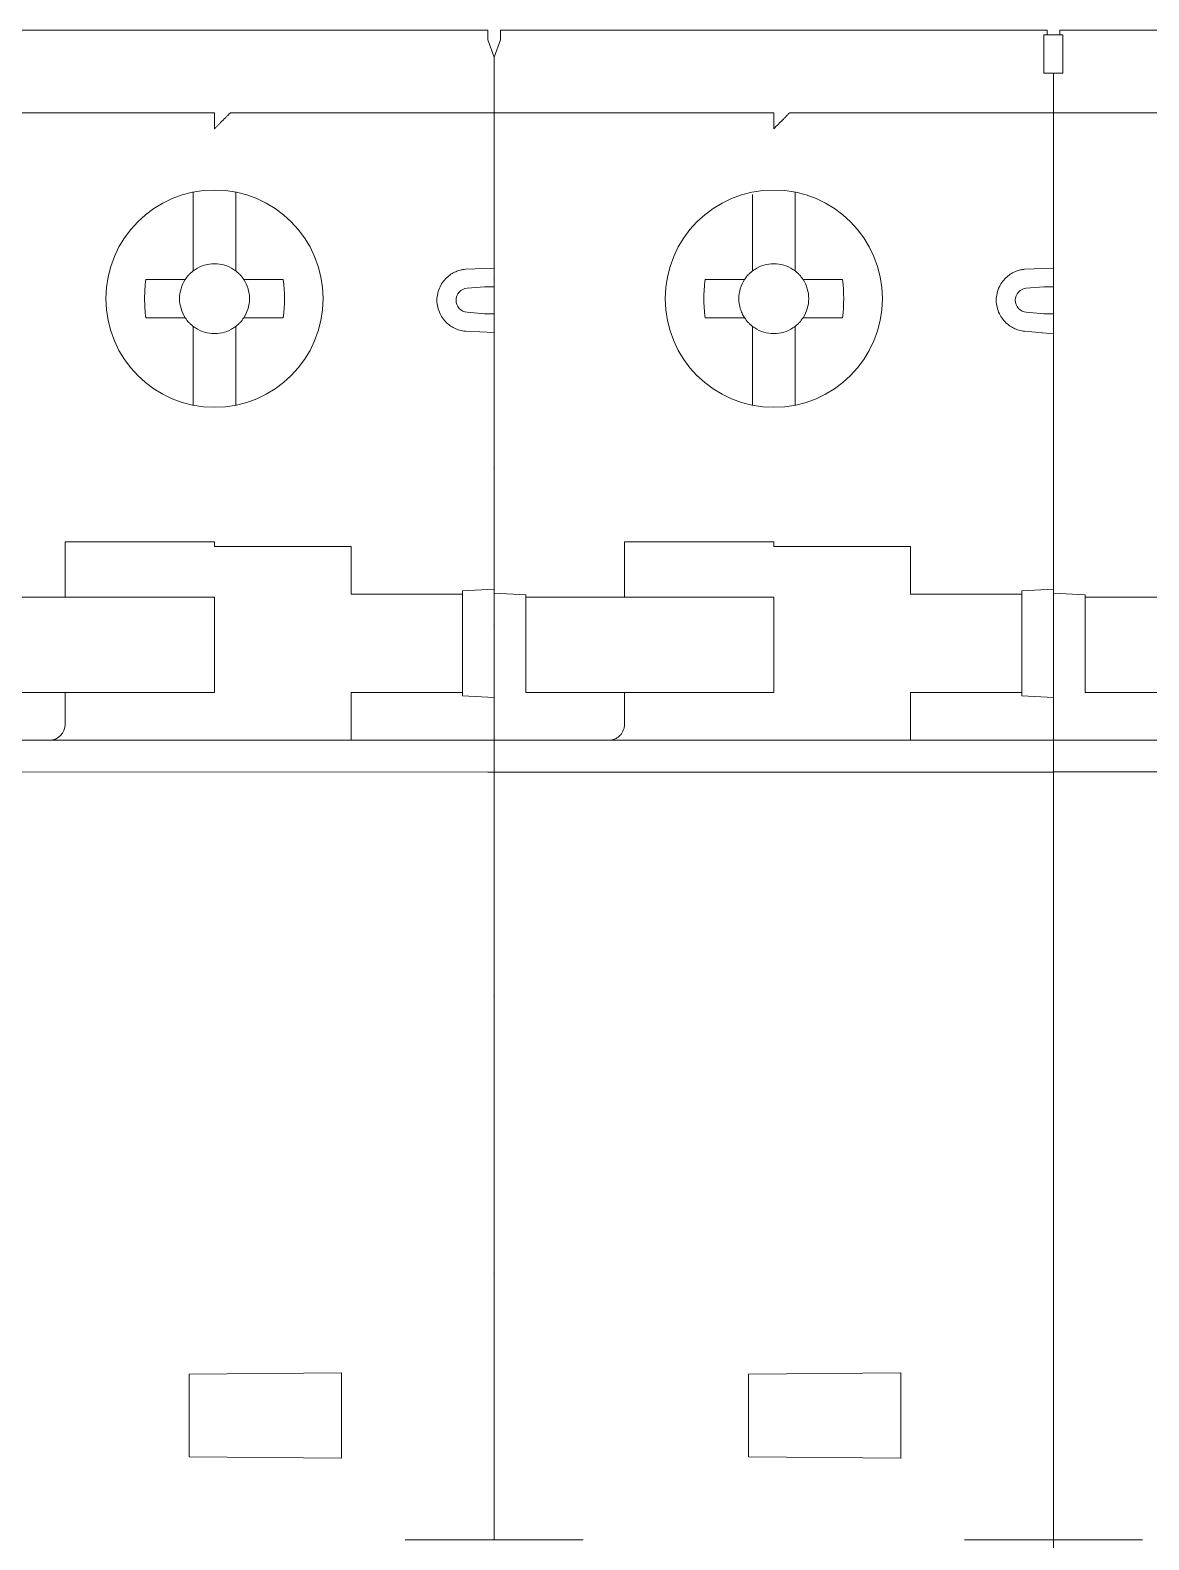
# Model space of a CAD drawing. Header units: millimetres. Extents: x 4137 to 6698, y 1400 to 3585.
# Drawn here: x 4468.22 to 4503.42, y 3019.04 to 3066.55 of the extents above; entities that cross this region are included whole.
import ezdxf

# ---------------------------------------------------------------- set-up
doc = ezdxf.new("R2010")
doc.units = ezdxf.units.MM
doc.layers.add('000-PI-Oprema', color=30, linetype='Continuous', lineweight=5)

msp = doc.modelspace()

# ---------------------------------------------------------------- linework, layer by layer
at = {"layer": '000-PI-Oprema', "color": 0, "lineweight": 0}
for p, q in [((4465.422, 3066.553), (4470.222, 3066.553)), ((4470.222, 3066.553), (4477.842, 3066.553)), ((4477.842, 3066.553), (4482.622, 3066.553)), ((4483.022, 3066.553), (4487.822, 3066.553)), ((4487.822, 3066.553), (4495.442, 3066.553)), ((4495.442, 3066.553), (4500.222, 3066.553)), ((4500.122, 3066.403), (4500.222, 3066.403)), ((4500.222, 3066.403), (4500.622, 3066.403)), ((4500.622, 3066.553), (4505.422, 3066.553)), ((4500.622, 3066.403), (4500.722, 3066.403)), ((4482.822, 3065.703), (4482.622, 3066.253)), ((4483.022, 3066.253), (4482.822, 3065.703)), ((4482.822, 3065.703), (4482.822, 3063.103)), ((4482.822, 3065.703), (4482.822, 3063.103)), ((4500.122, 3065.203), (4500.122, 3065.503)), ((4500.722, 3065.203), (4500.722, 3065.503)), ((4500.722, 3065.203), (4500.122, 3065.203)), ((4500.422, 3065.203), (4500.422, 3059.383)), ((4465.022, 3063.953), (4474.022, 3063.953)), ((4474.522, 3063.953), (4482.822, 3063.953)), ((4491.622, 3063.953), (4482.822, 3063.953)), ((4492.122, 3063.953), (4500.222, 3063.953)), ((4500.222, 3063.953), (4509.222, 3063.953)), ((4482.822, 3063.103), (4482.822, 3059.383)), ((4482.822, 3063.103), (4482.822, 3048.832)), ((4473.347, 3061.454), (4473.347, 3061.379)), ((4473.347, 3061.379), (4473.347, 3059.259)), ((4474.697, 3061.379), (4474.697, 3061.454)), ((4474.697, 3059.259), (4474.697, 3061.379)), ((4490.947, 3061.379), (4490.947, 3059.259)), ((4492.297, 3061.379), (4492.297, 3061.454)), ((4492.297, 3059.259), (4492.297, 3061.379)), ((4473.347, 3058.972), (4473.347, 3059.259)), ((4474.697, 3058.972), (4474.697, 3059.259)), ((4490.947, 3058.972), (4490.947, 3059.259)), ((4492.297, 3058.972), (4492.297, 3059.259)), ((4500.422, 3056.723), (4500.422, 3059.383)), ((4471.859, 3058.703), (4472.716, 3058.703)), ((4475.329, 3058.703), (4476.186, 3058.703)), ((4482.822, 3059.066), (4481.916, 3059.028)), ((4482.822, 3058.753), (4482.817, 3058.739)), ((4489.459, 3058.703), (4490.316, 3058.703)), ((4492.929, 3058.703), (4493.786, 3058.703)), ((4500.422, 3059.066), (4499.516, 3059.028)), ((4482.522, 3058.479), (4481.968, 3058.43)), ((4482.822, 3058.479), (4482.822, 3057.627)), ((4500.122, 3058.479), (4499.568, 3058.43)), ((4471.859, 3057.503), (4472.716, 3057.503)), ((4476.186, 3057.503), (4475.329, 3057.503)), ((4482.522, 3057.627), (4481.968, 3057.676)), ((4489.459, 3057.503), (4490.316, 3057.503)), ((4493.786, 3057.503), (4492.929, 3057.503)), ((4500.122, 3057.627), (4499.568, 3057.676)), ((4473.347, 3056.947), (4473.347, 3057.235)), ((4473.347, 3056.947), (4473.347, 3054.827)), ((4474.697, 3056.947), (4474.697, 3057.235)), ((4474.697, 3054.827), (4474.697, 3056.947)), ((4481.916, 3057.078), (4482.822, 3057.04)), ((4490.947, 3056.947), (4490.947, 3057.235)), ((4490.947, 3056.947), (4490.947, 3054.827)), ((4492.297, 3056.947), (4492.297, 3057.235)), ((4492.297, 3054.827), (4492.297, 3056.947)), ((4499.516, 3057.078), (4500.422, 3056.999)), ((4482.822, 3056.723), (4482.822, 3048.956)), ((4500.422, 3056.723), (4500.422, 3048.956)), ((4473.347, 3054.827), (4473.347, 3054.752)), ((4474.697, 3054.752), (4474.697, 3054.827)), ((4490.947, 3054.827), (4490.947, 3054.752)), ((4492.297, 3054.752), (4492.297, 3054.827)), ((4482.822, 3052.803), (4482.817, 3052.808)), ((4482.827, 3052.603), (4482.822, 3052.603)), ((4474.022, 3050.453), (4469.322, 3050.453)), ((4469.322, 3048.703), (4469.322, 3050.453)), ((4474.022, 3050.303), (4474.022, 3050.453)), ((4478.322, 3050.303), (4474.022, 3050.303)), ((4478.322, 3048.803), (4478.322, 3050.303)), ((4486.922, 3050.453), (4491.622, 3050.453)), ((4486.922, 3048.703), (4486.922, 3050.453)), ((4491.622, 3050.453), (4491.622, 3050.303)), ((4491.622, 3050.303), (4495.922, 3050.303)), ((4495.922, 3050.303), (4495.922, 3048.803)), ((4466.222, 3048.703), (4469.322, 3048.703)), ((4469.322, 3048.703), (4469.722, 3048.703)), ((4469.722, 3048.703), (4474.022, 3048.703)), ((4474.022, 3048.703), (4474.022, 3045.703)), ((4478.722, 3048.803), (4478.322, 3048.803)), ((4481.822, 3048.803), (4478.722, 3048.803)), ((4482.622, 3048.945), (4481.822, 3048.903)), ((4481.822, 3048.803), (4481.822, 3048.903)), ((4481.822, 3045.703), (4481.822, 3048.803)), ((4482.822, 3048.956), (4482.622, 3048.945)), ((4482.822, 3048.956), (4482.822, 3045.551)), ((4483.022, 3048.821), (4482.822, 3048.832)), ((4482.822, 3044.627), (4482.822, 3048.803)), ((4483.022, 3048.821), (4483.822, 3048.779)), ((4483.822, 3048.779), (4483.822, 3048.703)), ((4483.822, 3048.703), (4486.922, 3048.703)), ((4483.822, 3048.703), (4483.822, 3045.703)), ((4486.922, 3048.703), (4487.322, 3048.703)), ((4487.322, 3048.703), (4491.622, 3048.703)), ((4491.622, 3048.703), (4491.622, 3045.703)), ((4496.322, 3048.803), (4495.922, 3048.803)), ((4496.322, 3048.803), (4499.422, 3048.803)), ((4499.422, 3048.903), (4500.222, 3048.945)), ((4499.422, 3048.803), (4499.422, 3048.903)), ((4499.422, 3045.703), (4499.422, 3048.803)), ((4500.222, 3048.945), (4500.422, 3048.956)), ((4500.422, 3048.956), (4500.422, 3048.832)), ((4500.422, 3048.832), (4500.622, 3048.821)), ((4500.422, 3048.803), (4500.422, 3048.832)), ((4500.422, 3048.803), (4500.422, 3045.551)), ((4500.622, 3048.821), (4501.422, 3048.779)), ((4501.422, 3048.779), (4501.422, 3048.703)), ((4501.422, 3048.703), (4504.522, 3048.703)), ((4501.422, 3048.703), (4501.422, 3045.703)), ((4482.817, 3047.798), (4482.822, 3047.803)), ((4482.822, 3048.003), (4482.827, 3048.003)), ((4469.322, 3045.703), (4466.222, 3045.703)), ((4469.322, 3045.703), (4469.722, 3045.703)), ((4469.322, 3045.703), (4469.322, 3044.703)), ((4474.022, 3045.703), (4469.722, 3045.703)), ((4478.322, 3045.703), (4478.722, 3045.703)), ((4478.322, 3045.703), (4478.322, 3044.203)), ((4481.822, 3045.703), (4478.722, 3045.703)), ((4481.822, 3045.603), (4481.822, 3045.703)), ((4482.622, 3045.561), (4481.822, 3045.603)), ((4482.622, 3045.561), (4482.822, 3045.551)), ((4482.822, 3045.551), (4482.822, 3043.353)), ((4483.822, 3045.703), (4486.922, 3045.703)), ((4487.322, 3045.703), (4486.922, 3045.703)), ((4486.922, 3045.703), (4486.922, 3044.703)), ((4491.622, 3045.703), (4487.322, 3045.703)), ((4495.922, 3045.703), (4496.322, 3045.703)), ((4495.922, 3044.203), (4495.922, 3045.703)), ((4499.422, 3045.703), (4496.322, 3045.703)), ((4499.422, 3045.603), (4499.422, 3045.703)), ((4499.422, 3045.603), (4500.222, 3045.561)), ((4500.222, 3045.561), (4500.422, 3045.551)), ((4500.422, 3044.627), (4500.422, 3045.551)), ((4504.522, 3045.703), (4501.422, 3045.703)), ((4482.822, 3043.353), (4482.822, 3044.627)), ((4500.422, 3044.627), (4500.422, 3043.353)), ((4482.822, 3044.203), (4465.222, 3044.203)), ((4482.822, 3044.203), (4500.422, 3044.203)), ((4518.022, 3044.203), (4500.422, 3044.203)), ((4482.622, 3043.203), (4465.222, 3043.208)), ((4482.622, 3043.203), (4482.822, 3043.203)), ((4482.822, 3043.353), (4482.822, 3019.186)), ((4482.822, 3019.036), (4482.822, 3043.353)), ((4500.222, 3043.203), (4482.822, 3043.203)), ((4500.422, 3043.203), (4500.222, 3043.203)), ((4500.422, 3043.353), (4500.422, 3043.203)), ((4517.822, 3043.203), (4500.422, 3043.208)), ((4500.422, 3043.203), (4500.422, 3019.036)), ((4482.817, 3038.298), (4482.822, 3038.303)), ((4482.822, 3038.503), (4482.827, 3038.503)), ((4482.822, 3036.753), (4482.817, 3036.753)), ((4482.822, 3036.153), (4482.817, 3036.158)), ((4482.827, 3036.158), (4482.822, 3036.153)), ((4482.822, 3029.051), (4482.821, 3029.056)), ((4482.822, 3028.753), (4482.827, 3028.748)), ((4482.817, 3027.417), (4482.822, 3027.403)), ((4482.822, 3027.503), (4482.827, 3027.517)), ((4473.222, 3024.253), (4478.022, 3024.295)), ((4473.222, 3021.653), (4473.222, 3024.253)), ((4478.022, 3024.295), (4478.022, 3021.611)), ((4490.822, 3024.253), (4495.622, 3024.295)), ((4490.822, 3021.653), (4490.822, 3024.253)), ((4495.622, 3024.295), (4495.622, 3021.611)), ((4478.022, 3021.611), (4473.222, 3021.653)), ((4495.622, 3021.611), (4490.822, 3021.653)), ((4480.022, 3019.036), (4482.622, 3019.036)), ((4482.622, 3019.036), (4482.822, 3019.036)), ((4483.022, 3019.036), (4482.822, 3019.036)), ((4483.022, 3019.036), (4485.622, 3019.036)), ((4497.622, 3019.036), (4500.222, 3019.036)), ((4500.422, 3019.036), (4500.222, 3019.036)), ((4500.422, 3019.036), (4500.422, 3017.794)), ((4500.622, 3019.036), (4500.422, 3019.036)), ((4500.622, 3019.036), (4503.222, 3019.036))]:
    msp.add_line(p, q, dxfattribs=at)
for centre in [(4474.022, 3058.103), (4491.622, 3058.103)]:
    msp.add_circle(centre, 3.418, dxfattribs=at)
for centre, radius, start, end in [((4474.022, 3058.103), 1.1, 136.9319, 146.9443), ((4474.022, 3058.103), 1.1, 135, 136.9319), ((4474.022, 3058.103), 1.1, 123.0557, 133.0681), ((4474.022, 3058.103), 1.1, 46.9319, 56.9443), ((4474.022, 3058.103), 1.1, 45, 46.9319), ((4474.022, 3058.103), 1.1, 43.0681, 45), ((4474.022, 3058.103), 1.1, 33.0557, 43.0681), ((4491.622, 3058.103), 1.1, 136.9319, 146.9443), ((4491.622, 3058.103), 1.1, 135, 136.9319), ((4491.622, 3058.103), 1.1, 123.0557, 133.0681), ((4491.622, 3058.103), 1.1, 46.9319, 56.9443), ((4491.622, 3058.103), 1.1, 45, 46.9319), ((4491.622, 3058.103), 1.1, 43.0681, 45), ((4491.622, 3058.103), 1.1, 33.0557, 43.0681), ((4474.022, 3058.103), 1.1, 213.0557, 223.0681), ((4474.022, 3058.103), 1.1, 226.9319, 236.9443), ((4474.022, 3058.103), 1.1, 303.0557, 313.0681), ((4474.022, 3058.103), 1.1, 313.0681, 315), ((4474.022, 3058.103), 1.1, 315, 316.9319), ((4474.022, 3058.103), 1.1, 316.9319, 326.9443), ((4491.622, 3058.103), 1.1, 213.0557, 223.0681), ((4491.622, 3058.103), 1.1, 226.9319, 236.9443), ((4491.622, 3058.103), 1.1, 303.0557, 313.0681), ((4491.622, 3058.103), 1.1, 313.0681, 315), ((4491.622, 3058.103), 1.1, 315, 316.9319), ((4491.622, 3058.103), 1.1, 316.9319, 326.9443), ((4468.822, 3044.703), 0.5, 270, 0)]:
    msp.add_arc(centre, radius, start, end, dxfattribs=at)
for points, knots in [([(4482.622, 3066.253), (4482.622, 3066.31), (4482.622, 3066.363), (4482.622, 3066.499), (4482.622, 3066.553), (4482.622, 3066.553)], [0.262243, 0.262243, 0.262243, 0.262243, 0.5, 0.5, 1, 1, 1, 1]), ([(4483.022, 3066.253), (4483.022, 3066.278), (4483.022, 3066.334), (4483.022, 3066.409), (4483.022, 3066.474), (4483.022, 3066.519), (4483.022, 3066.548), (4483.022, 3066.551), (4483.022, 3066.553)], [0.2613825, 0.2613825, 0.2613825, 0.2613825, 0.3685854, 0.5000663, 0.6285535, 0.7600358, 0.8779631, 1, 1, 1, 1]), ([(4500.122, 3066.403), (4500.122, 3066.384), (4500.122, 3066.329), (4500.122, 3066.215), (4500.122, 3066.056), (4500.122, 3065.879), (4500.122, 3065.692), (4500.122, 3065.566), (4500.122, 3065.503)], [0.287427, 0.287427, 0.287427, 0.287427, 0.3699948, 0.5001298, 0.629921, 0.7600558, 0.879771, 1, 1, 1, 1]), ([(4500.222, 3066.403), (4500.222, 3066.404), (4500.222, 3066.46), (4500.222, 3066.528), (4500.222, 3066.545), (4500.222, 3066.553)], [0, 0, 0, 0, 0.010834, 0.505413, 1, 1, 1, 1]), ([(4500.622, 3066.553), (4500.622, 3066.545), (4500.622, 3066.528), (4500.622, 3066.46), (4500.622, 3066.404), (4500.622, 3066.403)], [0, 0, 0, 0, 0.494587, 0.989166, 1, 1, 1, 1]), ([(4500.722, 3066.403), (4500.722, 3066.355), (4500.722, 3066.29), (4500.722, 3066.025), (4500.722, 3065.765), (4500.722, 3065.503)], [0.2858647, 0.2858647, 0.2858647, 0.2858647, 0.5, 0.5, 1, 1, 1, 1]), ([(4474.022, 3063.453), (4474.022, 3063.584), (4474.022, 3063.714), (4474.022, 3063.899), (4474.022, 3063.953), (4474.022, 3063.953)], [0, 0, 0, 0, 0.5, 0.5, 1, 1, 1, 1]), ([(4474.022, 3063.453), (4474.044, 3063.475), (4474.088, 3063.518), (4474.152, 3063.582), (4474.223, 3063.654), (4474.3, 3063.731), (4474.376, 3063.807), (4474.439, 3063.87), (4474.486, 3063.917), (4474.517, 3063.947), (4474.521, 3063.951), (4474.522, 3063.953)], [0, 0, 0, 0, 0.097283, 0.192791, 0.287384, 0.42418, 0.554334, 0.675821, 0.789691, 0.896334, 1, 1, 1, 1]), ([(4491.622, 3063.953), (4491.622, 3063.952), (4491.622, 3063.951), (4491.622, 3063.938), (4491.622, 3063.915), (4491.622, 3063.874), (4491.622, 3063.81), (4491.622, 3063.73), (4491.622, 3063.642), (4491.622, 3063.548), (4491.622, 3063.485), (4491.622, 3063.453)], [0, 0, 0, 0, 0.080758, 0.160392, 0.240099, 0.368585, 0.500066, 0.628554, 0.760036, 0.877963, 1, 1, 1, 1]), ([(4492.122, 3063.953), (4492.122, 3063.953), (4492.121, 3063.951), (4492.111, 3063.942), (4492.096, 3063.927), (4492.075, 3063.906), (4492.048, 3063.879), (4492.015, 3063.846), (4491.968, 3063.798), (4491.901, 3063.732), (4491.82, 3063.65), (4491.725, 3063.556), (4491.66, 3063.491), (4491.622, 3063.453)], [0, 0, 0, 0, 0.056117, 0.113833, 0.173777, 0.236509, 0.302522, 0.372235, 0.446007, 0.56933, 0.712859, 0.83153, 1, 1, 1, 1]), ([(4474.622, 3059.025), (4474.445, 3059.141), (4474.234, 3059.203), (4473.811, 3059.203), (4473.6, 3059.141), (4473.422, 3059.025)], [0, 0, 0, 0, 0.5, 0.5, 1, 1, 1, 1]), ([(4482.822, 3059.382), (4482.822, 3059.382), (4482.822, 3059.38), (4482.822, 3059.367), (4482.822, 3059.345), (4482.822, 3059.305), (4482.822, 3059.236), (4482.822, 3059.123), (4482.822, 3058.985), (4482.822, 3058.828), (4482.822, 3058.657), (4482.822, 3058.538), (4482.822, 3058.479)], [0, 0, 0, 0, 0.062572, 0.124512, 0.186422, 0.248903, 0.373491, 0.498598, 0.623567, 0.749199, 0.874318, 1, 1, 1, 1]), ([(4492.222, 3059.025), (4492.045, 3059.141), (4491.834, 3059.203), (4491.411, 3059.203), (4491.2, 3059.141), (4491.022, 3059.025)], [0, 0, 0, 0, 0.5, 0.5, 1, 1, 1, 1]), ([(4471.859, 3058.703), (4471.835, 3058.504), (4471.81, 3058.103), (4471.835, 3057.702), (4471.859, 3057.503), (4471.859, 3057.503)], [0, 0, 0, 0, 0.5, 1, 1.000008, 1.000008, 1.000008, 1.000008]), ([(4475.329, 3058.703), (4475.261, 3058.703), (4475.137, 3058.703), (4475.005, 3058.703), (4474.944, 3058.703)], [0, 0, 0, 0, 0.54278, 1, 1, 1, 1]), ([(4481.916, 3057.078), (4481.886, 3057.082), (4481.825, 3057.089), (4481.736, 3057.11), (4481.625, 3057.146), (4481.496, 3057.209), (4481.351, 3057.314), (4481.219, 3057.453), (4481.111, 3057.63), (4481.038, 3057.833), (4481.014, 3058.053), (4481.038, 3058.274), (4481.111, 3058.476), (4481.219, 3058.654), (4481.35, 3058.792), (4481.496, 3058.897), (4481.639, 3058.966), (4481.78, 3059.011), (4481.871, 3059.022), (4481.916, 3059.028)], [0, 0, 0, 0, 0.031513, 0.062833, 0.094232, 0.152293, 0.210532, 0.279327, 0.348301, 0.424071, 0.50002, 0.57579, 0.651739, 0.720534, 0.789508, 0.84757, 0.905809, 0.95275, 1, 1, 1, 1]), ([(4489.459, 3058.703), (4489.435, 3058.504), (4489.41, 3058.103), (4489.435, 3057.702), (4489.459, 3057.503), (4489.459, 3057.503)], [-0.000008, -0.000008, -0.000008, -0.000008, 0.499992, 0.999992, 1, 1, 1, 1]), ([(4492.929, 3058.703), (4492.861, 3058.703), (4492.737, 3058.703), (4492.605, 3058.703), (4492.544, 3058.703)], [0, 0, 0, 0, 0.54278, 1, 1, 1, 1]), ([(4499.516, 3057.078), (4499.486, 3057.082), (4499.425, 3057.089), (4499.336, 3057.11), (4499.225, 3057.146), (4499.096, 3057.209), (4498.951, 3057.314), (4498.819, 3057.453), (4498.711, 3057.63), (4498.638, 3057.833), (4498.614, 3058.053), (4498.638, 3058.274), (4498.711, 3058.476), (4498.819, 3058.654), (4498.95, 3058.792), (4499.096, 3058.897), (4499.239, 3058.966), (4499.38, 3059.011), (4499.471, 3059.022), (4499.516, 3059.028)], [0, 0, 0, 0, 0.031513, 0.062833, 0.094232, 0.152293, 0.210532, 0.279327, 0.348301, 0.424071, 0.50002, 0.57579, 0.651739, 0.720534, 0.789508, 0.84757, 0.905809, 0.95275, 1, 1, 1, 1]), ([(4481.968, 3057.676), (4481.875, 3057.684), (4481.785, 3057.728), (4481.659, 3057.866), (4481.622, 3057.96), (4481.622, 3058.147), (4481.659, 3058.24), (4481.785, 3058.378), (4481.875, 3058.422), (4481.968, 3058.43)], [0, 0, 0, 0, 0.25, 0.25, 0.5, 0.5, 0.75, 0.75, 1, 1, 1, 1]), ([(4482.822, 3058.479), (4482.822, 3058.479), (4482.79, 3058.479), (4482.679, 3058.479), (4482.601, 3058.479), (4482.522, 3058.479)], [0, 0, 0, 0, 0.5, 0.5, 1, 1, 1, 1]), ([(4499.568, 3057.676), (4499.475, 3057.684), (4499.385, 3057.728), (4499.259, 3057.866), (4499.222, 3057.96), (4499.222, 3058.147), (4499.259, 3058.24), (4499.385, 3058.378), (4499.475, 3058.422), (4499.568, 3058.43)], [0, 0, 0, 0, 0.25, 0.25, 0.5, 0.5, 0.75, 0.75, 1, 1, 1, 1]), ([(4500.422, 3058.479), (4500.422, 3058.479), (4500.39, 3058.479), (4500.279, 3058.479), (4500.201, 3058.479), (4500.122, 3058.479)], [0, 0, 0, 0, 0.5, 0.5, 1, 1, 1, 1]), ([(4473.101, 3057.503), (4473.101, 3057.503), (4472.985, 3057.68), (4472.922, 3057.892), (4472.922, 3058.103)], [0, 0, 0, 0, 0.0000079, 0.5000079, 0.5000079, 0.5000079, 0.5000079]), ([(4490.701, 3057.503), (4490.702, 3057.505), (4490.701, 3057.503), (4490.7, 3057.503), (4490.7, 3057.504), (4490.7, 3057.504), (4490.7, 3057.504), (4490.699, 3057.506), (4490.697, 3057.508), (4490.694, 3057.513), (4490.688, 3057.523), (4490.676, 3057.542), (4490.653, 3057.583), (4490.611, 3057.665), (4490.546, 3057.839), (4490.522, 3057.997), (4490.522, 3058.103)], [0, 0, 0, 0, 0.000244, 0.000244, 0.000488, 0.000977, 0.001953, 0.003906, 0.007813, 0.015625, 0.03125, 0.0625, 0.125, 0.25, 0.5, 1, 1, 1, 1]), ([(4472.716, 3057.503), (4472.784, 3057.503), (4472.908, 3057.503), (4473.04, 3057.503), (4473.101, 3057.503)], [0, 0, 0, 0, 0.54278, 1, 1, 1, 1]), ([(4475.329, 3057.503), (4475.261, 3057.503), (4475.137, 3057.503), (4475.005, 3057.503), (4474.944, 3057.503)], [0, 0, 0, 0, 0.540007, 1, 1, 1, 1]), ([(4482.822, 3057.627), (4482.822, 3057.627), (4482.793, 3057.627), (4482.676, 3057.627), (4482.593, 3057.627), (4482.522, 3057.627)], [0, 0, 0, 0, 0.5, 0.5, 1, 1, 1, 1]), ([(4482.822, 3057.627), (4482.822, 3057.598), (4482.822, 3057.538), (4482.822, 3057.45), (4482.822, 3057.364), (4482.822, 3057.253), (4482.822, 3057.121), (4482.822, 3056.984), (4482.822, 3056.87), (4482.822, 3056.788), (4482.822, 3056.734), (4482.822, 3056.727), (4482.822, 3056.724)], [0, 0, 0, 0, 0.06314, 0.125631, 0.188079, 0.251095, 0.376332, 0.501694, 0.62641, 0.751388, 0.875439, 1, 1, 1, 1]), ([(4490.316, 3057.503), (4490.384, 3057.503), (4490.508, 3057.503), (4490.64, 3057.503), (4490.701, 3057.503)], [0, 0, 0, 0, 0.54278, 1, 1, 1, 1]), ([(4492.929, 3057.503), (4492.861, 3057.503), (4492.737, 3057.503), (4492.605, 3057.503), (4492.544, 3057.503)], [0, 0, 0, 0, 0.540007, 1, 1, 1, 1]), ([(4500.422, 3057.627), (4500.422, 3057.627), (4500.393, 3057.627), (4500.276, 3057.627), (4500.193, 3057.627), (4500.122, 3057.627)], [0, 0, 0, 0, 0.5, 0.5, 1, 1, 1, 1]), ([(4473.422, 3057.181), (4473.6, 3057.066), (4473.811, 3057.003), (4474.234, 3057.003), (4474.445, 3057.066), (4474.622, 3057.181)], [0, 0, 0, 0, 0.5, 0.5, 1, 1, 1, 1]), ([(4491.022, 3057.181), (4491.2, 3057.066), (4491.411, 3057.003), (4491.834, 3057.003), (4492.045, 3057.066), (4492.222, 3057.181)], [0, 0, 0, 0, 0.5, 0.5, 1, 1, 1, 1]), ([(4486.422, 3044.203), (4486.443, 3044.204), (4486.481, 3044.205), (4486.533, 3044.215), (4486.576, 3044.227), (4486.634, 3044.248), (4486.701, 3044.284), (4486.778, 3044.347), (4486.841, 3044.423), (4486.887, 3044.512), (4486.917, 3044.606), (4486.921, 3044.672), (4486.922, 3044.703)], [0, 0, 0, 0, 0.090538, 0.168629, 0.234274, 0.28748, 0.430983, 0.554467, 0.680811, 0.79553, 0.900937, 1, 1, 1, 1]), ([(4482.822, 3043.353), (4482.822, 3043.352), (4482.822, 3043.35), (4482.822, 3043.335), (4482.822, 3043.307), (4482.822, 3043.263), (4482.822, 3043.223), (4482.822, 3043.203)], [0, 0, 0, 0, 0.169382, 0.332374, 0.500748, 0.7482, 1, 1, 1, 1]), ([(4500.422, 3043.303), (4500.422, 3043.299), (4500.422, 3043.293), (4500.422, 3043.225), (4500.422, 3043.208)], [0, 0, 0, 0, 0.751055, 1, 1, 1, 1])]:
    msp.add_open_spline(points, degree=3, knots=knots, dxfattribs=at)
for points in [[(4473.101, 3058.703), (4472.967, 3058.703), (4472.84, 3058.703), (4472.716, 3058.703)], [(4472.922, 3058.103), (4472.922, 3058.315), (4472.985, 3058.526), (4473.101, 3058.703)], [(4473.245, 3058.881), (4473.253, 3058.89), (4473.262, 3058.898), (4473.271, 3058.907)], [(4475.122, 3058.103), (4475.122, 3058.315), (4475.06, 3058.526), (4474.944, 3058.703)], [(4476.186, 3057.503), (4476.234, 3057.901), (4476.234, 3058.305), (4476.186, 3058.703)], [(4490.701, 3058.703), (4490.567, 3058.703), (4490.44, 3058.703), (4490.316, 3058.703)], [(4490.522, 3058.103), (4490.522, 3058.315), (4490.585, 3058.526), (4490.701, 3058.703)], [(4490.845, 3058.881), (4490.853, 3058.89), (4490.862, 3058.898), (4490.871, 3058.907)], [(4492.722, 3058.103), (4492.722, 3058.315), (4492.66, 3058.526), (4492.544, 3058.703)], [(4493.786, 3057.503), (4493.834, 3057.901), (4493.834, 3058.305), (4493.786, 3058.703)], [(4474.944, 3057.503), (4475.06, 3057.68), (4475.122, 3057.892), (4475.122, 3058.103)], [(4492.544, 3057.503), (4492.66, 3057.68), (4492.722, 3057.892), (4492.722, 3058.103)], [(4473.245, 3057.325), (4473.236, 3057.334), (4473.227, 3057.343), (4473.219, 3057.352)], [(4473.271, 3057.3), (4473.262, 3057.308), (4473.253, 3057.317), (4473.245, 3057.325)], [(4490.845, 3057.325), (4490.836, 3057.334), (4490.827, 3057.343), (4490.819, 3057.352)], [(4490.871, 3057.3), (4490.862, 3057.308), (4490.853, 3057.317), (4490.845, 3057.325)]]:
    msp.add_open_spline(points, degree=3, dxfattribs=at)

doc.saveas('drawing.dxf')
